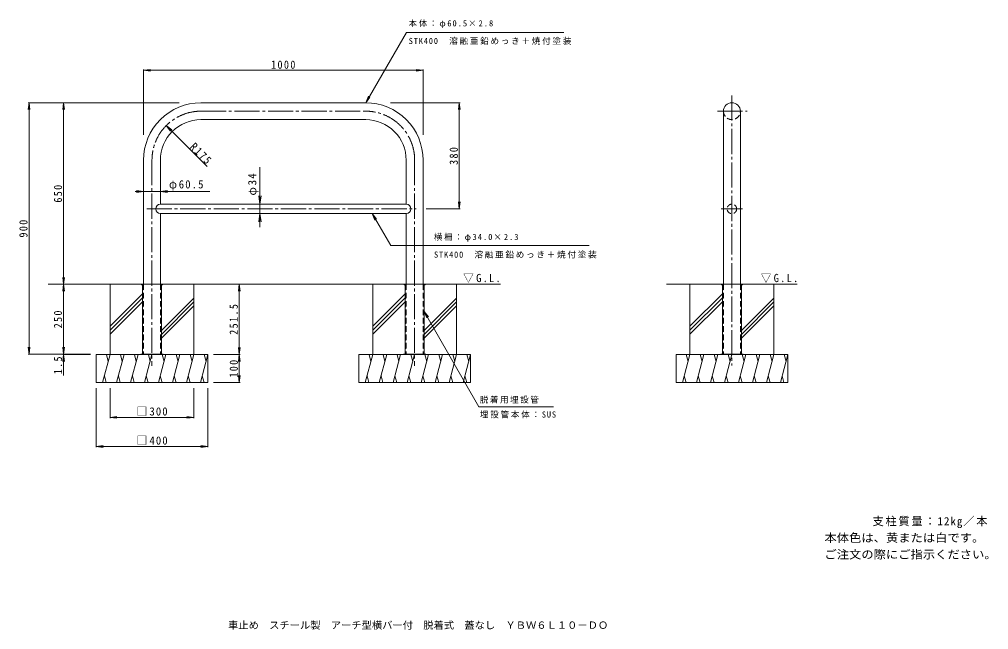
# Model space of a CAD drawing. Units: millimetres, scale not verified. Extents: x -1687 to 1780, y -1363 to 822.
import ezdxf
from ezdxf.enums import TextEntityAlignment as Align

# ---------------------------------------------------------------- set-up
doc = ezdxf.new("R2010")
doc.units = ezdxf.units.MM
doc.header["$LTSCALE"] = 10
doc.linetypes.add('CHAIN2', pattern=[12, 9, -1, 1, -1])
doc.linetypes.add('DASHED2', pattern=[3, 2, -1])
for name, color, linetype, lineweight in [('C-0', 4, 'Continuous', 9), ('C-1', 7, 'Continuous', 9), ('C-2', 3, 'Continuous', 9), ('C-3', 3, 'DASHED2', 9), ('C-4', 7, 'Continuous', 9), ('C-5', 7, 'Continuous', 9), ('C-6', 6, 'Continuous', 5), ('C-E', 6, 'Continuous', 5)]:
    doc.layers.add(name, color=color, linetype=linetype, lineweight=lineweight)
doc.layers.add('F-5', color=2, linetype='Continuous')
doc.layers.add('F-F', color=2, linetype='Continuous')
doc.styles.add('ＭＳ ゴシック', font='')
doc.styles.get('ＭＳ ゴシック').set_extended_font_data('MS Gothic')

msp = doc.modelspace()

# ---------------------------------------------------------------- linework, layer by layer
at = {"layer": 'C-0', "color": 7, "linetype": 'CHAIN2'}
for p, q in [((861.79, 549.73), (861.79, -417.54)), ((-1037.59, 493.22), (-448.09, 493.22)), ((809.9, 493.21), (916.93, 493.21)), ((-1212.59, 318.22), (-1212.59, -418.43)), ((-273.09, 318.22), (-273.09, -418.43)), ((-1231.54, 143.47), (-267.91, 143.47)), ((823.01, 143.46), (900.13, 143.46))]:
    msp.add_line(p, q, dxfattribs=at)
at = {"layer": 'C-0'}
for p, q in [((-1250.09, -126.53), (-1250.09, -128.03)), ((-1250.09, -126.53), (-1250.09, -128.03)), ((-1250.09, -126.53), (-1175.09, -126.53)), ((-1250.09, -128.03), (-1246.59, -128.03)), ((-1246.59, -128.03), (-1246.59, -376.53)), ((-1178.59, -128.03), (-1178.59, -376.53)), ((-1175.09, -128.03), (-1178.59, -128.03)), ((-1175.09, -126.53), (-1175.09, -128.03)), ((-310.59, -126.53), (-310.59, -128.03)), ((-310.59, -126.53), (-310.59, -128.03)), ((-310.59, -126.53), (-235.59, -126.53)), ((-310.59, -128.03), (-307.09, -128.03)), ((-307.09, -128.03), (-307.09, -376.53)), ((-239.09, -128.03), (-239.09, -376.53)), ((-235.59, -128.03), (-239.09, -128.03)), ((-235.59, -126.53), (-235.59, -128.03)), ((824.29, -126.53), (824.29, -128.03)), ((824.29, -126.53), (824.29, -128.03)), ((824.29, -126.53), (899.29, -126.53)), ((824.29, -128.03), (827.79, -128.03)), ((827.79, -128.03), (827.79, -376.53)), ((895.79, -128.03), (895.79, -376.53)), ((899.29, -128.03), (895.79, -128.03)), ((899.29, -126.53), (899.29, -128.03))]:
    msp.add_line(p, q, dxfattribs=at)
at = {"layer": 'C-0', "linetype": 'DASHED2'}
for p, q in [((-1245.09, -128.03), (-1245.09, -376.53)), ((-1180.09, -128.03), (-1180.09, -376.53)), ((-305.59, -128.03), (-305.59, -376.53)), ((-240.59, -128.03), (-240.59, -376.53)), ((829.29, -128.03), (829.29, -376.53)), ((894.29, -128.03), (894.29, -376.53))]:
    msp.add_line(p, q, dxfattribs=at)
at = {"layer": 'C-0', "color": 7, "linetype": 'CHAIN2'}
for centre, start, end in [((-1037.59, 318.22), 89.99976, 180), ((-448.09, 318.22), 0, 90.00024)]:
    msp.add_arc(centre, 175, start, end, dxfattribs=at)
at = {"layer": 'C-0', "linetype": 'DASHED2'}
for centre, start, end in [((-1246.59, -128.03), 0, 90), ((-1178.59, -128.03), 90, 180), ((-307.09, -128.03), 0, 90), ((-239.09, -128.03), 90, 180), ((827.79, -128.03), 0, 90), ((895.79, -128.03), 90, 180)]:
    msp.add_arc(centre, 1.5, start, end, dxfattribs=at)
at = {"layer": 'C-1', "color": 3}
for p, q in [((831.54, -21.55), (831.54, -126.53)), ((892.04, -37.04), (892.04, -126.53))]:
    msp.add_line(p, q, dxfattribs=at)
at = {"layer": 'C-1'}
for p, q in [((-1252.59, -376.53), (-1252.59, -378.03)), ((-1172.59, -376.53), (-1252.59, -376.53)), ((-1225.09, -376.53), (-1225.09, -378.03)), ((-1200.09, -376.53), (-1200.09, -378.03)), ((-1172.59, -376.53), (-1172.59, -378.03)), ((-313.09, -376.53), (-313.09, -378.03)), ((-233.09, -376.53), (-313.09, -376.53)), ((-285.59, -376.53), (-285.59, -378.03)), ((-260.59, -376.53), (-260.59, -378.03)), ((-233.09, -376.53), (-233.09, -378.03)), ((821.79, -376.53), (821.79, -378.03)), ((901.79, -376.53), (821.79, -376.53)), ((849.29, -376.53), (849.29, -378.03)), ((874.29, -376.53), (874.29, -378.03)), ((901.79, -376.53), (901.79, -378.03))]:
    msp.add_line(p, q, dxfattribs=at)
at = {"layer": 'C-2'}
for p, q in [((-1037.59, 523.47), (-448.09, 523.47)), ((831.54, 493.21), (831.54, -55.91)), ((892.04, 493.21), (892.04, -55.85)), ((-1037.59, 462.97), (-448.09, 462.97)), ((-1242.84, 318.22), (-1242.84, -126.53)), ((-1182.34, 318.22), (-1182.34, 160.47)), ((-303.34, 318.22), (-303.34, 160.47)), ((-242.84, 318.22), (-242.84, -126.53)), ((-1182.34, 160.47), (-303.34, 160.47)), ((-1182.34, 126.47), (-1182.34, -126.53)), ((-1182.34, 126.47), (-303.34, 126.47)), ((-303.34, 126.47), (-303.34, -126.53))]:
    msp.add_line(p, q, dxfattribs=at)
at = {"layer": 'C-2', "linetype": 'DASHED2'}
msp.add_circle((861.79, 143.46), 17, dxfattribs=at)
at = {"layer": 'C-2'}
for centre, radius, start, end in [((-1037.59, 318.22), 205.25, 89.99977, 180), ((-448.09, 318.22), 205.25, 0, 90.00023), ((861.79, 493.21), 30.25, 0, 180), ((-1037.59, 318.22), 144.75, 89.9998, 180), ((-448.09, 318.22), 144.75, 0, 90.0002), ((-1182.34, 143.47), 17, 90, 270), ((-303.34, 143.47), 17, 270, 90)]:
    msp.add_arc(centre, radius, start, end, dxfattribs=at)
at = {"layer": 'C-2', "linetype": 'DASHED2'}
msp.add_arc((861.79, 493.21), 30.25, 180.00047, 0.00047, dxfattribs=at)
at = {"layer": 'C-3'}
for p, q in [((-1242.84, -126.53), (-1242.84, -376.53)), ((-1182.34, -126.53), (-1182.34, -376.53)), ((-303.34, -126.53), (-303.34, -376.53)), ((-242.84, -126.53), (-242.84, -376.53)), ((831.54, -126.53), (831.54, -376.53)), ((892.04, -126.53), (892.04, -376.53))]:
    msp.add_line(p, q, dxfattribs=at)
at = {"layer": 'C-4'}
for p, q in [((-1242.84, 639.73), (-1218.06, 642.99)), ((-1242.84, 642.73), (-1242.84, 408.14)), ((-1242.84, 639.73), (-1218.06, 636.46)), ((-1242.84, 639.73), (-242.84, 639.73)), ((-242.84, 639.73), (-267.63, 642.99)), ((-242.84, 639.73), (-267.63, 636.46)), ((-242.84, 642.73), (-242.84, 408.14)), ((-1652.46, 523.47), (-1655.73, 498.69)), ((-1655.46, 523.47), (-1115.89, 523.47)), ((-1652.46, 523.47), (-1652.46, -376.53)), ((-1652.46, 523.47), (-1649.2, 498.69)), ((-1528.82, 523.47), (-1532.08, 498.69)), ((-1528.82, 523.47), (-1528.82, -126.53)), ((-1528.82, 523.47), (-1525.56, 498.69)), ((-110.29, 523.47), (-359.03, 523.47)), ((-113.29, 523.47), (-116.55, 498.69)), ((-113.29, 143.47), (-113.29, 523.47)), ((-113.29, 523.47), (-110.02, 498.69)), ((-1161.3, 442.01), (-1146.08, 422.17)), ((-826.54, 293.05), (-826.54, 78.42)), ((-1242.84, 205.83), (-1267.63, 209.09)), ((-1182.34, 205.83), (-1157.56, 209.09)), ((-1005.24, 205.83), (-1273.3, 205.83)), ((-1242.84, 205.83), (-1267.63, 202.57)), ((-1242.84, 205.83), (-1242.84, 204.03)), ((-1182.34, 205.83), (-1182.34, 204.03)), ((-1182.34, 205.83), (-1157.56, 202.57)), ((-826.54, 160.47), (-830.45, 190.22)), ((-826.54, 160.47), (-822.62, 190.22)), ((-826.54, 160.47), (-823.54, 160.47)), ((-110.29, 143.47), (-231.48, 143.47)), ((-113.29, 143.47), (-116.55, 168.26)), ((-113.29, 143.47), (-110.02, 168.26)), ((-826.54, 126.47), (-830.45, 96.73)), ((-826.54, 126.47), (-823.54, 126.47)), ((-826.54, 126.47), (-822.62, 96.73)), ((-1528.82, -126.53), (-1532.08, -101.74)), ((-1528.82, -126.53), (-1525.56, -101.74)), ((-1528.82, -126.53), (-1532.08, -151.31)), ((-1528.82, -126.53), (-1528.82, -378.03)), ((-1528.82, -126.53), (-1525.56, -151.31)), ((-900.19, -126.53), (-903.46, -151.32)), ((-900.19, -378.03), (-900.19, -126.53)), ((-900.19, -126.53), (-896.93, -151.32)), ((-1652.46, -376.53), (-1655.73, -351.74)), ((-1655.46, -376.53), (-1432.59, -376.53)), ((-1652.46, -376.53), (-1649.2, -351.74)), ((-1528.82, -376.53), (-1532.08, -351.74)), ((-1528.82, -376.53), (-1532.08, -351.74)), ((-1528.82, -378.03), (-1532.08, -402.81)), ((-1531.82, -378.03), (-1432.59, -378.03)), ((-1528.82, -376.53), (-1525.56, -351.74)), ((-1528.82, -376.53), (-1525.56, -351.74)), ((-1528.82, -378.03), (-1525.56, -402.81)), ((-1528.82, -378.03), (-1528.82, -452.98)), ((-897.19, -378.03), (-992.59, -378.03)), ((-900.19, -378.03), (-903.46, -353.24)), ((-900.19, -378.03), (-903.46, -402.81)), ((-900.19, -378.03), (-896.93, -353.24)), ((-900.19, -478.03), (-900.19, -378.03)), ((-900.19, -378.03), (-896.93, -402.81)), ((-897.19, -478.03), (-992.59, -478.03)), ((-900.19, -478.03), (-903.46, -453.24)), ((-900.19, -478.03), (-896.93, -453.24)), ((-1412.59, -710.13), (-1412.59, -498.03)), ((-1362.59, -606.02), (-1362.59, -498.03)), ((-1062.59, -606.02), (-1062.59, -498.03)), ((-1012.59, -710.13), (-1012.59, -498.03)), ((-1362.59, -603.02), (-1337.81, -599.76)), ((-1362.59, -603.02), (-1062.59, -603.02)), ((-1362.59, -603.02), (-1337.81, -606.28)), ((-1062.59, -603.02), (-1087.38, -599.76)), ((-1062.59, -603.02), (-1087.38, -606.28)), ((-1412.59, -707.13), (-1387.81, -703.87)), ((-1412.59, -707.13), (-1012.59, -707.13)), ((-1412.59, -707.13), (-1387.81, -710.39)), ((-1012.59, -707.13), (-1037.38, -703.87)), ((-1012.59, -707.13), (-1037.38, -710.39))]:
    msp.add_line(p, q, dxfattribs=at)
msp.add_lwpolyline([(-1014.85, 295.46), (-1161.3, 442.01), (-1141.46, 426.79)], dxfattribs=at)
at = {"layer": 'C-5'}
for p, q in [((-448.09, 523.47), (-302.65, 775.39)), ((-302.65, 775.39), (260.72, 775.4)), ((-448.09, 523.47), (-438.53, 546.57)), ((-448.09, 523.47), (-432.87, 543.31)), ((-424.64, 126.47), (-415.08, 103.38)), ((-424.64, 126.47), (-409.43, 106.64)), ((-424.64, 126.47), (-358.61, 12.81)), ((-358.61, 12.81), (351.12, 12.81)), ((-239.09, -223.67), (-223.87, -243.5)), ((-239.09, -223.67), (-229.52, -246.77)), ((-239.09, -223.67), (-43.37, -565.1)), ((223.11, -565.1), (-43.37, -565.1))]:
    msp.add_line(p, q, dxfattribs=at)
at = {"layer": 'C-6'}
for p, q in [((-1242.84, -126.53), (-1583.83, -126.53)), ((-1182.34, -126.53), (-303.34, -126.53)), ((-242.84, -126.53), (33.57, -126.53))]:
    msp.add_line(p, q, dxfattribs=at)
at = {"layer": 'C-E'}
for p, q in [((-1446.81, -126.53), (-1250.09, -126.53)), ((-1362.59, -378.03), (-1362.59, -126.53)), ((-1175.09, -126.53), (-979.19, -126.53)), ((-1062.59, -378.03), (-1062.59, -126.53)), ((-507.31, -126.53), (-310.59, -126.53)), ((-423.09, -378.03), (-423.09, -126.53)), ((-235.59, -126.53), (-39.69, -126.53)), ((-123.09, -378.03), (-123.09, -126.53)), ((627.57, -126.53), (824.29, -126.53)), ((711.79, -378.03), (711.79, -126.53)), ((899.29, -126.53), (1095.19, -126.53)), ((1011.79, -378.03), (1011.79, -126.53)), ((-1246.59, -160.72), (-1362.59, -276.72)), ((-307.09, -160.72), (-423.09, -276.72)), ((827.79, -160.72), (711.79, -276.72)), ((-1246.59, -174.86), (-1362.59, -290.86)), ((-1246.59, -189), (-1362.59, -305)), ((-1062.59, -175.6), (-1178.59, -291.6)), ((-1062.59, -189.74), (-1178.59, -305.74)), ((-1062.59, -203.89), (-1178.59, -319.89)), ((-307.09, -174.86), (-423.09, -290.86)), ((-307.09, -189), (-423.09, -305)), ((-123.09, -175.6), (-239.09, -291.6)), ((-123.09, -189.74), (-239.09, -305.74)), ((-123.09, -203.88), (-239.09, -319.88)), ((827.79, -174.86), (711.79, -290.86)), ((827.79, -189), (711.79, -305)), ((1011.79, -175.6), (895.79, -291.6)), ((1011.79, -189.74), (895.79, -305.74)), ((1011.79, -203.88), (895.79, -319.88)), ((-1412.59, -378.03), (-1012.59, -378.03)), ((-1412.59, -478.03), (-1412.59, -378.03)), ((-1362.59, -378.03), (-1389.39, -478.03)), ((-1375.64, -378.03), (-1369.12, -402.38)), ((-1312.59, -378.03), (-1339.39, -478.03)), ((-1325.64, -378.03), (-1319.12, -402.38)), ((-1262.59, -378.03), (-1289.39, -478.03)), ((-1275.64, -378.03), (-1269.12, -402.38)), ((-1212.59, -378.03), (-1239.39, -478.03)), ((-1225.64, -378.03), (-1219.12, -402.38)), ((-1162.59, -378.03), (-1189.39, -478.03)), ((-1175.64, -378.03), (-1169.12, -402.38)), ((-1112.59, -378.03), (-1139.39, -478.03)), ((-1125.64, -378.03), (-1119.12, -402.38)), ((-1062.59, -378.03), (-1089.39, -478.03)), ((-1075.64, -378.03), (-1069.12, -402.38)), ((-1012.59, -378.03), (-1039.39, -478.03)), ((-1025.64, -378.03), (-1019.12, -402.38)), ((-1012.59, -478.03), (-1012.59, -378.03)), ((-473.09, -378.03), (-73.09, -378.03)), ((-473.09, -478.03), (-473.09, -378.03)), ((-423.09, -378.03), (-449.89, -478.03)), ((-436.14, -378.03), (-429.62, -402.38)), ((-373.09, -378.03), (-399.89, -478.03)), ((-386.14, -378.03), (-379.62, -402.38)), ((-323.09, -378.03), (-349.89, -478.03)), ((-336.14, -378.03), (-329.62, -402.38)), ((-273.09, -378.03), (-299.89, -478.03)), ((-286.14, -378.03), (-279.62, -402.38)), ((-223.09, -378.03), (-249.89, -478.03)), ((-236.14, -378.03), (-229.62, -402.38)), ((-173.09, -378.03), (-199.89, -478.03)), ((-186.14, -378.03), (-179.62, -402.38)), ((-123.09, -378.03), (-149.89, -478.03)), ((-136.14, -378.03), (-129.62, -402.38)), ((-73.09, -378.03), (-99.89, -478.03)), ((-86.14, -378.03), (-79.62, -402.38)), ((-73.09, -478.03), (-73.09, -378.03)), ((661.79, -378.03), (1061.79, -378.03)), ((661.79, -478.03), (661.79, -378.03)), ((711.79, -378.03), (685, -478.03)), ((698.74, -378.03), (705.27, -402.38)), ((761.79, -378.03), (735, -478.03)), ((748.74, -378.03), (755.27, -402.38)), ((811.79, -378.03), (785, -478.03)), ((798.74, -378.03), (805.27, -402.38)), ((861.79, -378.03), (835, -478.03)), ((848.74, -378.03), (855.27, -402.38)), ((911.79, -378.03), (885, -478.03)), ((898.74, -378.03), (905.27, -402.38)), ((961.79, -378.03), (935, -478.03)), ((948.74, -378.03), (955.27, -402.38)), ((1011.79, -378.03), (985, -478.03)), ((998.74, -378.03), (1005.27, -402.38)), ((1061.79, -378.03), (1035, -478.03)), ((1048.74, -378.03), (1055.27, -402.38)), ((1061.79, -478.03), (1061.79, -378.03)), ((-1412.59, -478.03), (-1012.59, -478.03)), ((-1376.34, -478.03), (-1382.86, -453.68)), ((-1326.34, -478.03), (-1332.86, -453.68)), ((-1276.34, -478.03), (-1282.86, -453.68)), ((-1226.34, -478.03), (-1232.86, -453.68)), ((-1176.34, -478.03), (-1182.86, -453.68)), ((-1126.34, -478.03), (-1132.86, -453.68)), ((-1076.34, -478.03), (-1082.86, -453.68)), ((-1026.34, -478.03), (-1032.86, -453.68)), ((-473.09, -478.03), (-73.09, -478.03)), ((-436.84, -478.03), (-443.36, -453.68)), ((-386.84, -478.03), (-393.36, -453.68)), ((-336.84, -478.03), (-343.36, -453.68)), ((-286.84, -478.03), (-293.36, -453.68)), ((-236.84, -478.03), (-243.36, -453.68)), ((-186.84, -478.03), (-193.36, -453.68)), ((-136.84, -478.03), (-143.36, -453.68)), ((-86.84, -478.03), (-93.36, -453.68)), ((661.79, -478.03), (1061.79, -478.03)), ((698.05, -478.03), (691.52, -453.68)), ((748.05, -478.03), (741.52, -453.68)), ((798.05, -478.03), (791.52, -453.68)), ((848.05, -478.03), (841.52, -453.68)), ((898.05, -478.03), (891.52, -453.68)), ((948.05, -478.03), (941.52, -453.68)), ((998.05, -478.03), (991.52, -453.68)), ((1048.05, -478.03), (1041.52, -453.68))]:
    msp.add_line(p, q, dxfattribs=at)

# ---------------------------------------------------------------- texts
at = {"layer": 'C-4', "color": 2, "char_height": 29.33, "attachment_point": 7, "style": 'ＭＳ ゴシック'}
for s, insert in [('\\T1.28;\\W0.9;1000', (-786.59, 644.73)), ('\\T1.22;\\W0.95;φ60.5', (-1151.88, 208.83)), ('\\T1.21;\\W0.95;□300', (-1267.59, -597.02)), ('\\T1.21;\\W0.95;□400', (-1267.59, -701.13))]:
    msp.add_mtext(s, dxfattribs=dict(at, insert=insert))
for s, insert, rotation in [('\\T1.28;\\W0.9;R175', (-1079.53, 362.25), 315), ('\\T1.27;\\W0.9;380', (-118.29, 300.97), 90), ('\\T1.19;φ34', (-831.54, 191.26), 90), ('\\T1.27;\\W0.9;650', (-1533.82, 165.97), 90), ('\\T1.27;\\W0.9;900', (-1657.46, 40.97), 90), ('\\T1.28;\\W0.9;251.5', (-905.19, -307.28), 90), ('\\T1.27;\\W0.9;250', (-1533.82, -284.03), 90), ('\\T1.27;\\W0.9;1.5', (-1533.82, -448.45), 90), ('\\T1.27;\\W0.9;100', (-905.19, -460.53), 90)]:
    msp.add_mtext(s, dxfattribs=dict(at, insert=insert, rotation=rotation))
at = {"layer": 'C-5', "char_height": 21.99, "attachment_point": 7, "style": 'ＭＳ ゴシック'}
for s, insert in [('\\T1.25;\\W0.95;本体：φ60.5×2.8', (-294.28, 790.79)), ('\\T1.2;STK400\u3000溶融亜鉛めっき＋焼付塗装', (-294.28, 731.05)), ('\\T1.25;\\W0.95;横柵：φ34.0×2.3', (-203.88, 25.96)), ('\\T1.2;STK400\u3000溶融亜鉛めっき＋焼付塗装', (-203.88, -33.78)), ('\\T1.17;脱着用埋設管', (-39.81, -553.24)), ('\\T1.2;埋設管本体：SUS', (-39.81, -606.19))]:
    msp.add_mtext(s, dxfattribs=dict(at, insert=insert))
at = {"layer": 'C-5', "color": 2, "char_height": 29.33, "attachment_point": 7, "style": 'ＭＳ ゴシック'}
for insert in [(-99.69, -121.3), (964.74, -121.3)]:
    msp.add_mtext('\\T1.22;\\W0.95;▽G.L.', dxfattribs=dict(at, insert=insert))
at = {"layer": 'F-5', "style": 'ＭＳ ゴシック', "width": 1.1}
for s, p in [('本体色は、黄または白です。', (1192.64, -1057.84)), ('ご注文の際にご指示ください。', (1192.64, -1117.31))]:
    msp.add_text(s, height=29.33, dxfattribs=at).set_placement(p, align=Align.BOTTOM_LEFT)
at = {"layer": 'F-5', "insert": (1364.84, -999.01), "char_height": 29.33, "attachment_point": 7, "style": 'ＭＳ ゴシック'}
msp.add_mtext('\\T1.16;支柱質量：12kg／本', dxfattribs=at)
at = {"layer": 'F-F', "style": 'ＭＳ ゴシック', "width": 1.05}
msp.add_text('車止め\u3000スチール製\u3000アーチ型横バー付\u3000脱着式\u3000蓋なし\u3000ＹＢＷ６Ｌ１０－ＤＯ', height=25.66, dxfattribs=at).set_placement((-940.5, -1367.54), align=Align.BOTTOM_LEFT)

doc.saveas('drawing.dxf')
